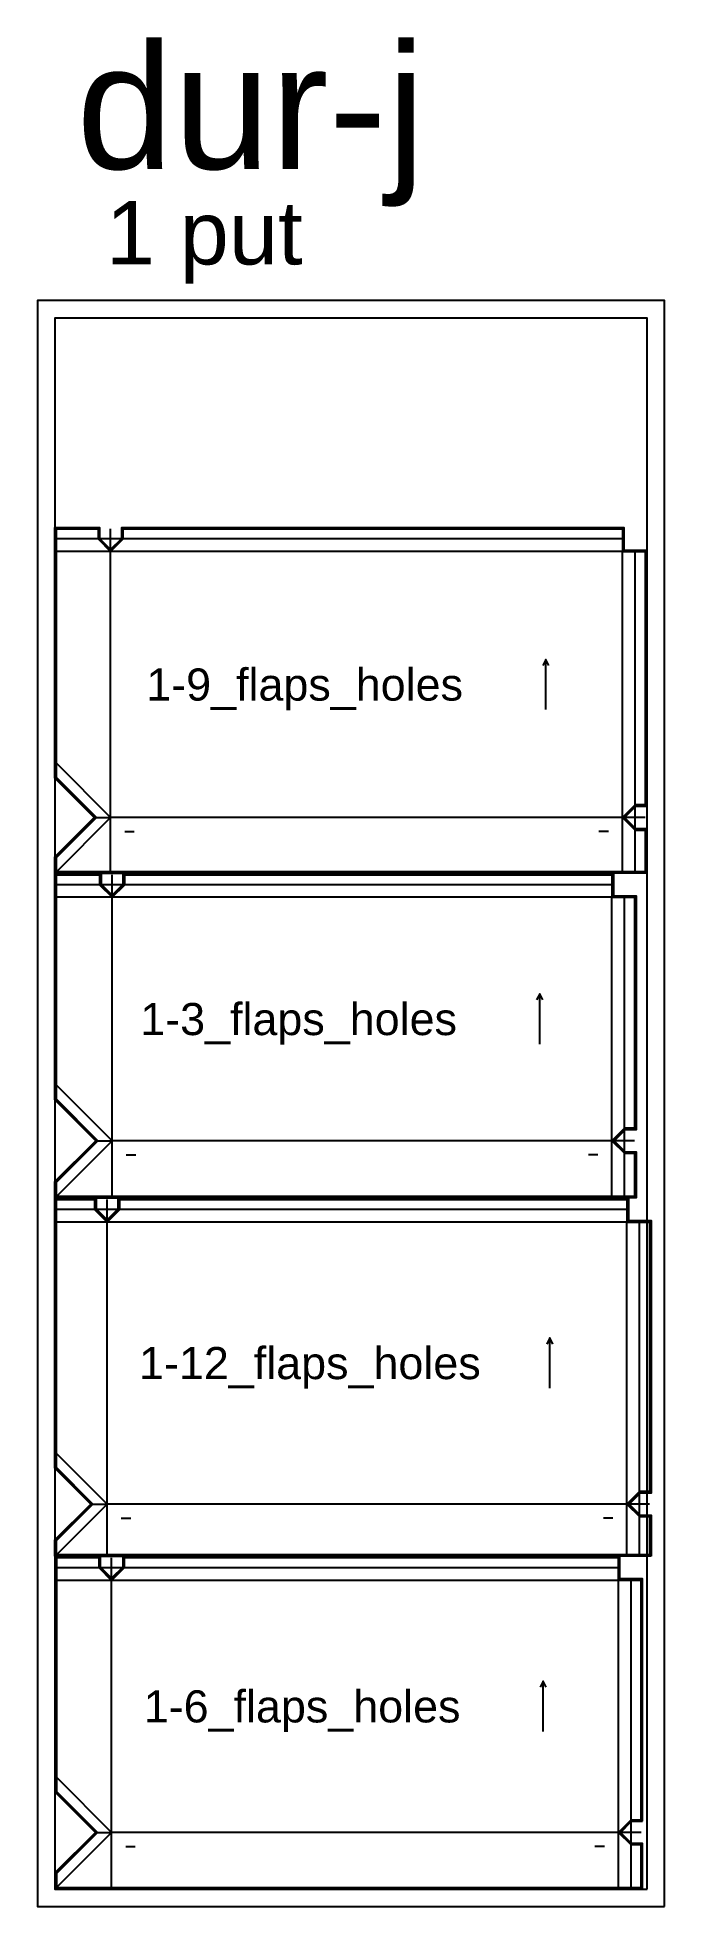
# Model space of a CAD drawing. Header units: inches. Extents: x 0 to 1250, y 0 to 3724.
import ezdxf

# ---------------------------------------------------------------- set-up
doc = ezdxf.new("R2010")
doc.units = ezdxf.units.IN
doc.header["$MEASUREMENT"] = 0
for name, color, linetype in [('CUT', 3, 'Continuous'), ('FREZ', 6, 'Continuous'), ('HOLES', 2, 'Continuous'), ('sheets', 140, 'Continuous')]:
    doc.layers.add(name, color=color, linetype=linetype)
doc.styles.get("Standard").update_dxf_attribs({"font": 'arial.ttf'})

msp = doc.modelspace()

# ---------------------------------------------------------------- linework, layer by layer
for p, q in [((1013, 2385), (1013, 2485)), ((1001, 1718.5), (1001, 1818.5)), ((1021, 1033), (1021, 1133)), ((1008, 349), (1008, 449))]:
    msp.add_line(p, q)
for points in [[(1166, 2700), (1211, 2700), (1211, 2195), (1191, 2195), (1166, 2170), (1191, 2145), (1211, 2145), (1211, 2062), (38, 2062), (38, 2090.3), (117.7, 2170), (38, 2249.7), (38, 2745), (121, 2745), (121, 2725), (146, 2700), (171, 2725), (171, 2745), (1166, 2745)], [(1145, 2011), (1190, 2011), (1190, 1551), (1170, 1551), (1145, 1526), (1170, 1501), (1190, 1501), (1190, 1415), (38, 1415), (38, 1443.3), (120.7, 1526), (38, 1608.7), (38, 2056), (124, 2056), (124, 2036), (149, 2011), (174, 2036), (174, 2056), (1145, 2056)], [(1175, 1364), (1220, 1364), (1220, 827), (1200, 827), (1175, 802), (1200, 777), (1220, 777), (1220, 701), (38, 701), (38, 729.3), (110.7, 802), (38, 874.7), (38, 1409), (114, 1409), (114, 1389), (139, 1364), (164, 1389), (164, 1409), (1175, 1409)], [(1203, 173), (1203, 650), (1158, 650), (1158, 695), (173, 695), (173, 675), (148, 650), (123, 675), (123, 695), (38, 695), (38, 229.7), (119.7, 148), (38, 66.3), (38, 38), (1203, 38), (1203, 123), (1183, 123), (1158, 148), (1183, 173)]]:
    msp.add_lwpolyline(points, close=True)
for points in [[(1019, 2473), (1013, 2485), (1007, 2473)], [(1007, 1806.5), (1001, 1818.5), (995, 1806.5)], [(1027, 1121), (1021, 1133), (1015, 1121)], [(1014, 437), (1008, 449), (1002, 437)]]:
    msp.add_lwpolyline(points)
at = {"layer": 'CUT'}
for p, q in [((113.5, 2170), (146, 2170)), ((127, 2059), (171, 2059)), ((116.5, 1526), (149, 1526)), ((117, 1412), (161, 1412)), ((106.5, 802), (139, 802)), ((126, 698), (170, 698)), ((1223, 698), (1161, 698)), ((115.5, 148), (148, 148))]:
    msp.add_line(p, q, dxfattribs=at)
for points in [[(35, 2059), (35, 2091.5), (113.5, 2170), (35, 2248.5), (35, 2748), (124, 2748), (124, 2726.2), (146, 2704.2), (168, 2726.2), (168, 2748), (1169, 2748), (1169, 2703), (1214, 2703), (1214, 2192), (1192.2, 2192), (1170.2, 2170), (1192.2, 2148), (1214, 2148), (1214, 2059), (1148, 2059)], [(35, 1412), (35, 1444.5), (116.5, 1526), (35, 1607.5), (35, 2059), (127, 2059), (127, 2037.2), (149, 2015.2), (171, 2037.2), (171, 2059), (1148, 2059), (1148, 2014), (1193, 2014), (1193, 1548), (1171.2, 1548), (1149.2, 1526), (1171.2, 1504), (1193, 1504), (1193, 1412), (1178, 1412)], [(35, 698), (35, 730.5), (106.5, 802), (35, 873.5), (35, 1412), (117, 1412), (117, 1390.2), (139, 1368.2), (161, 1390.2), (161, 1412), (1178, 1412), (1178, 1367), (1223, 1367), (1223, 824), (1201.2, 824), (1179.2, 802), (1201.2, 780), (1223, 780), (1223, 698)]]:
    msp.add_lwpolyline(points, dxfattribs=at)
msp.add_lwpolyline([(1206, 170), (1206, 653), (1161, 653), (1161, 698), (170, 698), (170, 676.2), (148, 654.2), (126, 676.2), (126, 698), (35, 698), (35, 228.5), (115.5, 148), (35, 67.5), (35, 35), (1206, 35), (1206, 126), (1184.2, 126), (1162.2, 148), (1184.2, 170)], close=True, dxfattribs=at)
at = {"layer": 'FREZ'}
for p, q in [((1166, 2725), (38, 2725)), ((146, 2062), (146, 2745)), ((1166, 2700), (38, 2700)), ((1166, 2062), (1166, 2700)), ((1191, 2062), (1191, 2700)), ((38, 2278), (146, 2170)), ((146, 2170), (38, 2062)), ((1211, 2170), (146, 2170)), ((149, 1415), (149, 2056)), ((1145, 2036), (38, 2036)), ((1145, 2011), (38, 2011)), ((1145, 1415), (1145, 2011)), ((1170, 1415), (1170, 2011)), ((38, 1637), (149, 1526)), ((149, 1526), (38, 1415)), ((1190, 1526), (149, 1526)), ((1175, 1389), (38, 1389)), ((139, 701), (139, 1409)), ((1175, 1364), (38, 1364)), ((1175, 701), (1175, 1364)), ((1200, 701), (1200, 1364)), ((38, 903), (139, 802)), ((139, 802), (38, 701)), ((1220, 802), (139, 802)), ((1158, 675), (38, 675)), ((148, 38), (148, 695)), ((1158, 650), (38, 650)), ((1158, 38), (1158, 650)), ((1183, 38), (1183, 650)), ((38, 258), (148, 148)), ((148, 148), (38, 38)), ((1203, 148), (148, 148))]:
    msp.add_line(p, q, dxfattribs=at)
at = {"layer": 'HOLES'}
for p, q in [((174, 2142), (193, 2142)), ((1138, 2142), (1119, 2142)), ((177, 1498), (196, 1498)), ((1117, 1498), (1098, 1498)), ((167, 774), (186, 774)), ((1147, 774), (1128, 774)), ((176, 120), (195, 120)), ((1130, 120), (1111, 120))]:
    msp.add_line(p, q, dxfattribs=at)
at = {"layer": 'sheets'}
for points in [[(1250, 0), (1250, 3200), (0, 3200), (0, 0)], [(1215, 35), (1215, 3165), (35, 3165), (35, 35)]]:
    msp.add_lwpolyline(points, close=True, dxfattribs=at)

# ---------------------------------------------------------------- texts
for s, p in [('1-9_flaps_holes', (217, 2403)), ('1-3_flaps_holes', (205, 1736.5)), ('1-12_flaps_holes', (202.6, 1051)), ('1-6_flaps_holes', (212, 367))]:
    msp.add_text(s, height=64).set_placement(p)
for s, height, p in [('dur-j', 248.93, (77.8, 3462.3)), ('1 put', 126.16, (136.6, 3272))]:
    msp.add_text(s, height=height, dxfattribs=at).set_placement(p)

doc.saveas('drawing.dxf')
